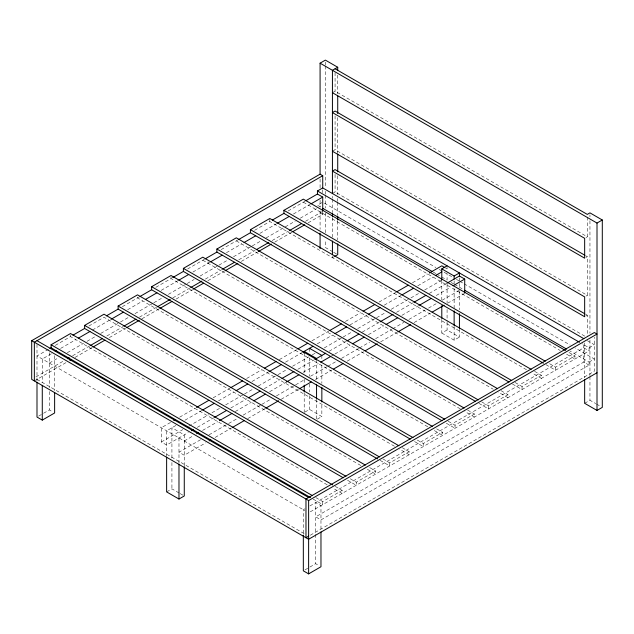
<?xml version="1.0" encoding="UTF-8"?>
<svg xmlns="http://www.w3.org/2000/svg" width="634" height="634" viewBox="0 0 634 634"><rect width="100%" height="100%" fill="white"/><g stroke="black" fill="none" stroke-linecap="round" stroke-linejoin="round"><path stroke-width="0.48" stroke-dasharray="3.17 2.38" d="M332.43 92.707L335.077 91.185L587.306 236.807L587.306 215.378M332.43 151.264L335.077 149.735L587.306 295.357L587.306 256.659L585.594 255.676M48.517 349.302L36.994 355.951L304.843 510.592M55.316 345.372L70.501 336.606L327.421 484.931M88.831 326.019L104.016 317.254L360.936 465.586M122.346 306.674L139.187 296.95M155.861 287.321L171.045 278.556L428.814 427.379M187.609 268.998L204.449 259.266M221.123 249.645L237.964 239.921M254.63 230.3L269.815 221.528L526.735 369.86M288.145 210.948L304.994 201.224M51.338 353.78L42.28 359.01L42.28 382.429M60.61 348.423L75.795 339.658M92.437 330.052L109.31 320.313M127.64 309.725L142.824 300.96M161.147 290.38L177.98 280.664M192.902 272.049L209.743 262.325M226.409 252.704L241.594 243.931M259.924 233.352L276.773 223.628M293.439 214.007L310.28 204.283M584.746 336.139L335.077 191.999L332.43 193.528L332.43 198.276M321.977 202.618L317.444 205.242L321.977 207.857M49.341 363.084L58.764 357.639M67.323 352.694L83.601 343.303M87.024 341.322L95.591 336.377M100.735 333.413L119.572 322.532M120.436 322.032L128.995 317.087M134.994 313.624L152.984 303.242M153.84 302.751L162.407 297.806M168.398 294.342L186.388 283.953M187.244 283.461L194.099 279.507M200.09 276.044L218.08 265.662M218.936 265.163L228.359 259.726M233.502 256.754L251.484 246.372M252.34 245.881L260.907 240.928M266.05 237.964L295.167 221.147M300.31 218.183L316.588 208.784M35.98 376.905L64.216 360.603M72.617 355.753L89.893 345.776M106.877 335.972L123.265 326.51M139.432 317.174L156.558 307.284M172.836 297.893L190.01 287.971M205.384 279.095L221.678 269.696M238.788 259.813L255.066 250.414M272.168 240.54L288.47 231.133M305.54 221.274L322.73 211.352M34.347 380.899L66.483 362.347M75.05 357.402L92.192 347.503M109.333 337.613L125.611 328.206M141.897 318.807L159.039 308.909M176.181 299.018L192.467 289.611M207.889 280.703L224.174 271.304M241.316 261.406L257.594 252.007M274.736 242.109L291.878 232.218M308.164 222.811L322.73 214.403L322.73 211.582M38.634 416.102L42.755 413.725M43.58 413.249L49.341 409.929L53.121 412.108M333.944 256.81L332.43 257.681L332.43 255.724M170.475 422.474L161.345 427.744L161.345 442.001L166.631 445.06L188.282 432.562M179.668 417.164L194.852 408.399M213.183 397.811L230.031 388.087M246.697 378.466L261.882 369.701M279.364 359.605L297.037 349.397M311.96 340.791L328.8 331.059M345.475 321.438L360.659 312.673M378.981 302.093L395.83 292.369M412.496 282.74L427.681 273.975M175.935 425.43L166.631 430.803L166.631 456.155M184.962 420.215L201.802 410.491M218.476 400.87L233.661 392.105M251.991 381.517L268.832 371.793M285.498 362.173L302.093 352.591M317.246 343.842L332.43 335.077M349.92 324.98L367.609 314.765M384.275 305.144L401.116 295.42M417.79 285.799L432.974 277.034M161.345 442.001L182.782 429.622M188.789 426.159L208.515 414.771M211.946 412.789L219.665 408.328M225.664 404.864L243.678 394.467M244.534 393.976L253.965 388.523M258.252 386.051L277.121 375.154M277.977 374.662L286.56 369.709M292.559 366.246L308.853 356.839M312.285 354.858L316.572 352.377M324.291 347.923L342.305 337.526M343.16 337.026L351.735 332.073M357.742 328.61L375.756 318.213M376.612 317.721L386.043 312.269M391.194 309.297L410.055 298.408M410.919 297.909L418.638 293.455M424.637 289.992L441.795 280.085M197.309 427.348L214.149 417.624M230.816 408.003L247.03 398.643M264.33 388.65L280.315 379.425M297.845 369.305L314.623 359.613M329.133 351.236L346.204 341.385M362.268 332.113L378.633 322.658M396.559 312.308L413.463 302.553M429.289 293.415L447.081 283.144M184.272 440.987L193.402 435.709M202.603 430.399L217.787 421.634M235.269 411.537L251.294 402.289M269.624 391.701L286.473 381.977M303.139 372.356L318.323 363.591M331.511 355.975L334.047 354.517M334.887 354.026L350.071 345.261M368.402 334.681L383.586 325.908M401.916 315.328L418.757 305.604M436.271 295.492L450.608 287.218M200.487 439.766L178.978 452.185L184.272 455.244L205.709 442.865M209.022 434.837L227.796 424.003M228.652 423.504L237.187 418.583M243.163 415.127L261.081 404.785M261.937 404.294L271.328 398.873M276.448 395.917L304.613 379.655M310.589 376.208L326.97 366.745M327.826 366.254L336.361 361.325M341.48 358.368L358.551 348.51M359.407 348.018L369.646 342.106M375.621 338.659L391.836 329.292M392.692 328.8L403.787 322.397M408.906 319.441L425.121 310.081M428.536 308.108L437.072 303.179M442.191 300.223L459.428 290.269M215.148 437.412L231.442 428.005M247.736 418.599L264.893 408.692M281.187 399.285L299.193 388.888M315.494 379.481L331.788 370.074M347.226 361.158L363.52 351.751M380.669 341.853L396.963 332.438M414.121 322.54L430.415 313.133M447.564 303.226L464.722 293.328M585.982 237.568L587.306 236.807M166.631 491.905L171.925 488.846L179.335 493.125M304.97 412.037L309.503 409.413L321.85 416.546L321.85 403.858M441.795 319.377L441.795 333.04L447.081 329.989L459.428 337.114L459.428 329.308M585.982 257.428L587.306 256.659M317.317 419.161L321.85 416.546M441.795 333.04L454.134 340.165L459.428 337.114M585.982 296.126L587.306 295.357M585.982 315.986L587.306 315.217L587.306 336.646M304.978 508.769L303.329 509.72L303.329 533.146M309.915 505.916L583.779 347.804L589.073 350.864L589.073 347.804L582.067 343.763M315.875 497.619L322.73 501.573L342.138 490.375L342.138 493.426L333.421 488.394M350.245 478.765L356.245 482.228L375.645 471.022L375.645 474.081L366.928 469.049M382.904 458.921L389.759 462.875L409.16 451.677L409.16 454.729L399.586 449.205M417.275 440.067L423.274 443.531L442.675 432.325L442.675 435.384L433.101 429.852M448.167 421.238L455.022 425.2L474.422 413.994L474.422 417.053L464.849 411.521M481.681 401.893L488.537 405.847L507.937 394.649L507.937 397.7L498.364 392.177M515.188 382.548L522.044 386.502L541.444 375.304L541.444 378.355L532.726 373.323M549.559 363.694L555.558 367.157L574.959 355.951L574.959 359.01L565.385 353.479M589.073 347.804L594.359 344.753L585.467 339.618M310.272 511.828L589.073 350.864M589.073 365.121L583.779 362.062L315.677 516.853L320.97 519.904L589.073 365.121L589.073 362.062L570.077 351.093M589.073 362.062L594.359 359.01L575.26 347.979M310.272 535.247L594.359 371.231L594.359 337.233M584.659 403.303L589.953 400.252L595.714 403.581M304.978 569.871L309.091 567.493M309.915 567.018L315.677 563.697L319.457 565.877M585.594 314.234L587.306 315.217M445.567 268.008L447.081 268.887L447.081 266.589M324.346 203.118L435.891 267.516M439.307 269.49L452.993 277.383M456.409 279.364L458.976 280.838M459.832 281.337L463.248 283.311M464.104 283.802L570.125 345.015M433.228 272.089L435.796 273.571M436.652 274.062L440.931 276.535M441.795 277.034L447.081 280.085L447.081 273.555M451.202 282.463L453.667 283.889M454.491 284.365L464.722 290.269M568.96 352.488L574.959 355.951M303.329 202.183L560.25 350.515M320.083 212.873L322.73 214.403M545.985 364.685L555.558 370.208L555.558 367.157M332.787 251.777L325.377 247.498L325.377 239.612M333.611 252.253L337.724 254.63M596.539 404.056L600.652 406.426M534.589 371.342L541.444 375.304M512.47 384.03L522.044 389.553L522.044 386.502M501.082 390.695L507.937 394.649M236.308 240.88L493.22 389.213M478.955 403.375L488.537 408.906L488.537 405.847M467.567 410.039L474.422 413.994M202.793 260.225L460.561 409.049M446.304 423.219L455.022 428.251L455.022 425.2M436.675 428.861L442.675 432.325M414.557 441.549L423.274 446.582L423.274 443.531M402.305 447.715L409.16 451.677M394.443 446.233L137.53 297.909L137.53 296.379M380.186 460.403L389.759 465.935L389.759 462.875M369.646 467.559L375.645 471.022M347.527 480.247L356.245 485.279L356.245 482.228M335.283 486.413L342.138 490.375M313.156 499.101L322.73 504.632L322.73 501.573M36.994 379.378L304.843 534.018M180.159 493.601L184.272 495.978M589.953 214.847L589.953 216.82M589.953 220.767L589.953 333.191M589.953 340.093L589.953 375.597M589.953 376.58L589.953 400.252M584.659 342.954L584.659 377.864M583.779 344.753L583.779 362.062M459.428 277.882L459.428 282.55M459.428 283.477L459.428 289.508M459.428 291.244L459.428 309.788M454.134 280.965L454.134 283.818M454.134 288.573L454.134 307.966M454.134 326.502L454.134 340.165M447.081 284.119L447.081 302.656M447.081 309.487L447.081 321.2M447.081 322.175L447.081 329.989M441.795 280.49L441.795 299.858M337.724 75.137L337.724 93.88M337.724 117.544L337.724 153.048M337.724 175.729L337.724 194.472M337.724 198.418L337.724 201.374M337.724 202.357L337.724 215.18M337.724 221.1L337.724 239.834M335.077 72.672L335.077 91.185M335.077 115.879L335.077 149.735M335.077 174.469L335.077 191.999M332.43 199.227L332.43 212.675M332.43 217.565L332.43 237.14M325.377 62.092L325.377 65.056M325.377 66.039L325.377 187.339M325.377 191.286L325.377 194.242M325.377 195.232L325.377 208.055M325.377 212.984L325.377 232.71M322.73 189.828L322.73 192.681M321.85 355.444L321.85 360.191M321.85 364.946L321.85 383.364M320.97 529.073L320.97 505.647L315.677 502.596L315.677 533.44M320.083 179.018L320.083 187.719M320.083 200.296L320.083 207.072M320.083 210.94L320.083 229.302M316.556 359.446L316.556 380.558M316.556 399.103L316.556 419.597M315.677 534.414L315.677 563.697M309.503 348.312L309.503 353.067M309.503 357.822L309.503 376.231M309.503 384.046L309.503 391.852M309.503 395.751L309.503 409.413M304.209 353.273L304.209 372.459M304.209 379.291L304.209 384.172M304.209 392.953L304.209 412.472M269.815 219.237L269.815 221.528M208.087 261.755L208.087 263.284M184.272 465.721L184.272 434.876L171.925 427.744L171.925 458.596M178.978 437.928L178.978 463.28M171.925 462.495L171.925 488.846M171.045 277.034L171.045 278.556M70.501 335.077L70.501 336.606M54.627 355.682L54.627 390.536M49.341 352.623L49.341 387.707M49.341 391.566L49.341 409.929M36.994 344.492L36.994 381.303"/><path stroke-width="0.95" d="M597.006 372.752L308.623 539.257L31.7 379.378L31.7 340.68L320.083 174.176L320.083 63.178L325.377 60.119L337.724 67.252L337.724 70.208M337.724 67.252L332.43 70.303L332.43 193.528M583.803 338.659L322.73 187.926L322.73 175.705L34.347 342.202L34.347 380.899M310.589 497.619L51.1 347.804L51.1 344.753L70.501 333.547L332.707 484.931M343.248 477.774L84.615 328.46L84.615 325.401L104.016 314.202L365.366 465.087M377.61 458.921L118.13 309.107L118.13 306.056L137.53 294.85L398.881 445.742M410.269 439.077L151.637 289.762L151.637 286.703L171.045 275.505L432.388 426.389M442.017 420.746L183.392 271.431L183.392 268.372L202.793 257.174L464.143 408.066M475.532 401.401L216.899 252.078L216.899 249.027L236.308 237.821L497.65 388.713M509.047 382.048L250.414 232.733L250.414 229.674L269.815 218.476L531.165 369.36M543.417 363.195L283.929 213.381L283.929 210.329L303.329 199.131L565.536 350.507M305.818 200.748L317.444 194.036L317.444 190.985L322.73 187.926M49.928 348.486L51.1 347.804M72.997 335.164L84.615 328.46M106.504 315.819L118.13 309.107M140.019 296.466L151.637 289.762M172.686 277.605L183.392 271.431M205.281 258.791L216.899 252.078M238.796 239.438L250.414 232.733M272.311 220.093L283.929 213.381M55.221 351.537L56.394 350.864M78.283 338.223L89.909 331.511M110.966 319.354L123.416 312.166M145.313 299.525L156.931 292.813M178.804 280.188L188.678 274.482M210.575 261.842L222.193 255.137M244.09 242.497L255.708 235.785M277.597 223.152L289.223 216.44M311.112 203.799L322.73 197.095L322.73 210.647M67.481 358.717L69.193 357.727M90.607 345.364L102.597 338.445M124.01 326.082L136.001 319.156M157.414 306.793L170.269 299.375M190.826 287.503L201.961 281.076M222.518 269.204L234.509 262.286M256.778 249.424L268.768 242.505M289.326 230.633L301.316 223.715M69.906 360.374L71.618 359.383M93.047 347.012L105.046 340.086M126.475 327.715L139.329 320.289M159.895 308.417L171.893 301.491M193.322 289.12L203.601 283.184M225.03 270.813L237.885 263.387M258.458 251.516L271.312 244.09M292.734 231.719L304.732 224.793M36.994 382.27L36.994 417.053L42.28 420.112L54.627 412.98L54.627 392.486M334.704 256.374L337.724 254.63L337.724 243.781M173.795 420.556L175.452 419.597M196.516 407.44L208.966 400.252M230.855 387.612L242.481 380.899M264.37 368.259L275.988 361.554M297.861 348.922L307.744 343.224M329.632 330.583L341.25 323.871M363.147 311.239L374.765 304.526M396.654 291.886L408.28 285.181M429.337 273.016L441.795 265.828L444.814 267.572M441.795 279.546L441.795 268.887L447.081 265.828M202.634 410.016L214.26 403.303M236.149 390.663L247.767 383.958M269.664 371.318L281.282 364.605M302.798 352.187L313.03 346.275M334.926 333.635L346.544 326.93M368.433 314.29L380.059 307.577M401.948 294.945L413.566 288.232M435.376 275.639L441.795 271.938M441.795 268.887L454.134 276.012L459.428 272.961L459.428 276.012L446.922 283.232M191.484 430.708L193.259 429.686M214.601 417.362L226.607 410.436M248.496 397.795L260.114 391.083M282.011 378.443L293.97 371.54M315.146 359.312L325.717 353.209M347.06 340.894L358.892 334.055M379.956 321.898L393.143 314.282M414.295 302.069L425.913 295.357M196.722 433.799L198.379 432.84M219.443 420.675L231.893 413.487M253.79 400.846L265.408 394.142M286.473 381.977L298.923 374.789M320.796 362.165L330.671 356.459M352.559 343.818L364.185 337.114M386.074 324.473L397.692 317.761M419.589 305.128L431.207 298.416M453.104 285.776L464.722 279.071L464.722 292.559M209.141 440.884L210.86 439.893M232.298 427.514L244.304 420.58M265.749 408.201L278.611 400.775M299.193 388.888L311.199 381.953M333.5 369.083L342.939 363.639M365.232 350.761L377.238 343.834M397.827 331.947L410.689 324.521M432.134 312.142L444.141 305.208M320.083 63.178L597.006 223.057L602.3 219.998L602.3 407.377L597.006 410.436L584.659 403.303L584.659 379.821M166.631 457.122L166.631 491.905L178.978 499.029L184.272 495.978L184.272 466.695M308.623 536.198L305.976 537.727L305.976 499.029L594.359 332.533L597.006 334.055L308.623 500.559L31.7 340.68M303.329 535.072L303.329 570.822L308.623 573.881L320.97 566.748L320.97 531.966M602.3 219.998L589.953 212.873L587.306 214.403L335.077 68.781M332.43 92.707L584.659 238.329L584.659 258.189L332.43 112.567L335.077 111.037L584.746 255.185M332.43 151.264L584.659 296.886L584.659 316.746L332.43 171.125L335.077 169.595L584.746 313.735M320.083 174.176L322.73 175.705M317.444 190.985L579.492 342.273M317.444 194.036L322.73 197.095M459.428 276.012L464.722 279.071M322.73 208.293L432.372 271.59M464.722 290.269L566.645 349.12M283.929 210.329L545.28 361.214M250.414 229.674L511.765 380.566M216.899 249.027L478.25 399.911M183.392 268.372L444.735 419.264M309.503 348.312L321.85 355.444M316.556 358.495L304.209 351.371L304.209 353.273M151.637 286.703L412.988 437.595M118.13 306.056L379.473 456.94M84.615 325.401L345.966 476.292M51.1 344.753L312.451 495.637M36.994 340.68L308.623 497.5M597.006 223.057L597.006 410.436M459.428 313.695L459.428 328.333M454.134 276.012L454.134 279.071M454.134 310.89L454.134 325.527M441.795 305.715L441.795 318.403M337.724 95.853L337.724 113.605M337.724 154.038L337.724 171.79M337.724 216.17L337.724 220.109M332.43 213.658L332.43 216.59M332.43 241.047L332.43 254.749M321.85 387.263L321.85 401.908M320.083 233.161L320.083 248.623M316.556 384.466L316.556 398.128M308.623 500.369L308.623 573.881M304.209 385.147L304.209 391.978M178.978 464.246L178.978 499.029M42.28 385.329L42.28 420.112"/></g></svg>
